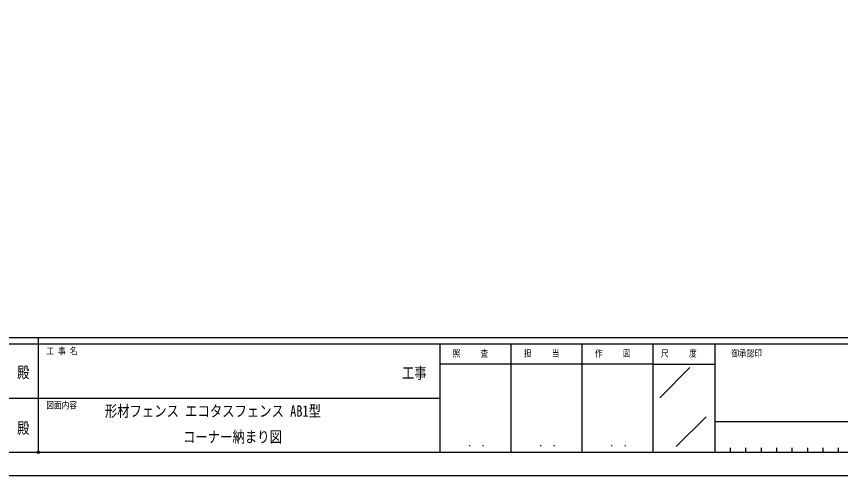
# Model space of a CAD drawing. Units: millimetres, scale not verified. Extents: x -4205 to 4205, y -2970 to 2970.
# Drawn here: x -76 to 2592, y -2970 to -1485 of the extents above; entities that cross this region are included whole.
import ezdxf
from ezdxf.enums import TextEntityAlignment as Align

# ---------------------------------------------------------------- set-up
doc = ezdxf.new("R2010")
doc.units = ezdxf.units.MM
doc.header["$LTSCALE"] = 16
doc.header["$PDMODE"] = 32
doc.header["$PDSIZE"] = 8
doc.layers.add('0-2_USER1', color=3, linetype='Continuous')
doc.layers.add('0-7_YKK_ZWAK', color=7, linetype='Continuous')
doc.styles.add('ＭＳ ゴシック', font='')
doc.styles.get('ＭＳ ゴシック').set_extended_font_data('MS Gothic')

msp = doc.modelspace()

# ---------------------------------------------------------------- linework, layer by layer
at = {"layer": '0-7_YKK_ZWAK'}
for p, q in [((3895.02, -2525), (-3904.98, -2525)), ((-4.98, -2525), (-4.98, -2895)), ((-4.98, -2545), (-1304.98, -2545)), ((1295.02, -2545), (-4.98, -2545)), ((1525.02, -2545), (1525.02, -2895)), ((1755.02, -2545), (1755.02, -2895)), ((1985.02, -2545), (1985.02, -2895)), ((2185.02, -2545), (1985.02, -2545)), ((3217.52, -2545), (2185.02, -2545)), ((2185.02, -2545), (2185.02, -2895)), ((1985.02, -2610), (1295.02, -2610)), ((1985.02, -2610), (2185.02, -2610)), ((2007.1, -2718.29), (2105.04, -2620.36)), ((-1297.48, -2720), (-4.98, -2720)), ((-4.98, -2720), (1295.02, -2720)), ((2060.67, -2875.99), (2156.89, -2779.77)), ((2185.02, -2795), (3217.52, -2795)), ((2235.02, -2880), (2235.02, -2895)), ((2285.02, -2880), (2285.02, -2895)), ((2335.02, -2880), (2335.02, -2895)), ((2385.02, -2880), (2385.02, -2895)), ((2435.02, -2880), (2435.02, -2895)), ((2485.02, -2880), (2485.02, -2895)), ((2535.02, -2880), (2535.02, -2895)), ((2585.02, -2880), (2585.02, -2895)), ((-1304.98, -2895), (-4.98, -2895)), ((-4.98, -2895), (1295.02, -2895)), ((1295.02, -2895), (1985.02, -2895)), ((1985.02, -2895), (2185.02, -2895)), ((2185.02, -2895), (3217.52, -2895))]:
    msp.add_line(p, q, dxfattribs=at)
msp.add_lwpolyline([(-4205, -2970), (4205, -2970), (4205, 2970), (-4205, 2970)], close=True, dxfattribs=at)
msp.add_lwpolyline([(1985.02, -2545), (1295.02, -2545), (1295.02, -2895)], dxfattribs=at)
msp.add_point((-4.98, -2895), dxfattribs=at)

# ---------------------------------------------------------------- texts
at = {"layer": '0-2_USER1', "style": 'ＭＳ ゴシック', "width": 0.8}
for s, p in [('形材フェンス エコタスフェンス AB1型', (210.35, -2790.83)), (' コーナー納まり図', (443.69, -2874.17))]:
    msp.add_text(s, height=36.66, dxfattribs=at).set_placement(p, align=Align.BOTTOM_LEFT)
at = {"layer": '0-7_YKK_ZWAK', "style": 'ＭＳ ゴシック', "width": 0.8}
for s, height, p in [('工 事 名', 21.99, (21.27, -2585)), ('照     査', 21.99, (1336.42, -2592.5)), ('担     当', 21.99, (1567.22, -2592.5)), ('作     図', 21.99, (1797.22, -2592.5)), ('尺     度', 21.99, (2011.42, -2592.5)), ('御承認印', 21.99, (2239.14, -2592.5)), ('工事', 36.66, (1172.33, -2667.47)), ('殿', 36.66, (-73.67, -2665.83)), ('図面内容', 21.99, (21.27, -2760)), ('殿', 36.66, (-73.67, -2845.83)), ('． ．', 25.92, (1385, -2884.35)), ('． ．', 25.92, (1615, -2884.35)), ('． ．', 25.92, (1845, -2884.35))]:
    msp.add_text(s, height=height, dxfattribs=at).set_placement(p, align=Align.BOTTOM_LEFT)

doc.saveas('drawing.dxf')
